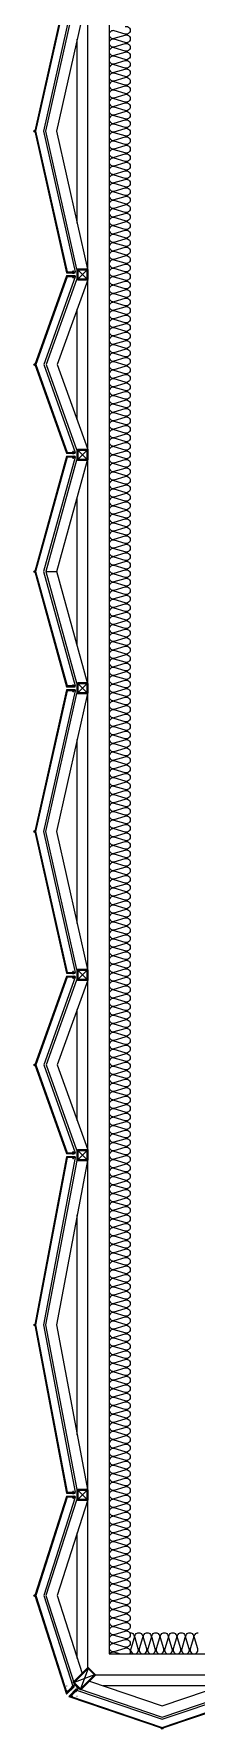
# Model space of a CAD drawing. Header units: millimetres. Extents: x -95754 to 177808, y 34455 to 149960.
# Drawn here: x 91700 to 92464, y 106751 to 114738 of the extents above; entities that cross this region are included whole.
import ezdxf

# ---------------------------------------------------------------- set-up
doc = ezdxf.new("R2010")
doc.units = ezdxf.units.MM
doc.header["$LTSCALE"] = 300
doc.linetypes.add('HID', pattern=[2.8, 1.8, -1])
for name, color, linetype in [('6FIN', 6, 'Continuous'), ('A-ELE', 7, 'Continuous'), ('A-하지철물', 55, 'Continuous'), ('alucobond', 4, 'Continuous'), ('ISL', 251, 'Continuous'), ('mold', 4, 'Continuous'), ('SHEET', 6, 'Continuous')]:
    doc.layers.add(name, color=color, linetype=linetype)
doc.layers.add('PIPE', color=3, linetype='Continuous', lineweight=5)

# ---------------------------------------------------------------- blocks, each defined once
blk = doc.blocks.new('EX-850-1')
at = {"layer": '6FIN', "elevation": 0}
for points in [[(3.2, 204.1), (46.8, 204.1, 0.414214), (50, 207.3), (50, 250.9, 0.414214), (46.8, 254.1), (3.2, 254.1, 0.414214), (0, 250.9), (0, 207.3, 0.414214)], [(896.8, 204.1), (853.2, 204.1, -0.414214), (850, 207.3), (850, 250.9, -0.414214), (853.2, 254.1), (896.8, 254.1, -0.414214), (900, 250.9), (900, 207.3, -0.414214)]]:
    blk.add_lwpolyline(points, format="xyb", close=True, dxfattribs=at)
at = {"layer": 'A-하지철물'}
for p, q in [((850, 254.1), (50, 254.1)), ((710.9, 204.1), (189.1, 204.1))]:
    blk.add_line(p, q, dxfattribs=at)
at = {"layer": 'A-하지철물', "elevation": 0}
for points in [[(49.9, 254.1), (450, 110.3), (850.1, 254.1)], [(50, 204.1), (50, 200.9), (450, 57.2), (850, 200.9), (850, 204.1)]]:
    blk.add_lwpolyline(points, dxfattribs=at)
at = {"layer": 'A-하지철물'}
blk.add_circle((450, 4.1), 4.07, dxfattribs=at)
at = {"layer": 'alucobond', "color": 251, "linetype": 'HID', "ltscale": 10}
for p, q in [((30.2, 185.1), (41.5, 185.1)), ((31.5, 182.4), (31.5, 187.8)), ((31.5, 186.6), (39.5, 186.6)), ((31.5, 183.6), (39.5, 183.6)), ((32, 189.3), (32.5, 189.3)), ((32, 180.9), (32.5, 180.9)), ((32.5, 180.9), (32.5, 189.3)), ((38, 182.7), (38, 187.4)), ((39.5, 182.7), (39.5, 187.4)), ((869.8, 185.1), (858.5, 185.1)), ((860.5, 182.7), (860.5, 187.4)), ((868.5, 186.6), (860.5, 186.6)), ((868.5, 183.6), (860.5, 183.6)), ((862, 182.7), (862, 187.4)), ((867.5, 180.9), (867.5, 189.3)), ((868, 189.3), (867.5, 189.3)), ((868, 180.9), (867.5, 180.9)), ((868.5, 182.4), (868.5, 187.8))]:
    blk.add_line(p, q, dxfattribs=at)
at = {"layer": 'alucobond'}
for p, q in [((32.5, 195.1), (36.5, 195.1)), ((867.5, 195.1), (863.5, 195.1))]:
    blk.add_line(p, q, dxfattribs=at)
at = {"layer": 'alucobond', "color": 251, "linetype": 'HID', "ltscale": 10}
for points in [[(32, 189.3), (31.5, 187.8)], [(32, 180.9), (31.5, 182.4)], [(868, 189.3), (868.5, 187.8)], [(868, 180.9), (868.5, 182.4)]]:
    blk.add_lwpolyline(points, dxfattribs=at)
at = {"layer": 'alucobond', "elevation": 0}
for points in [[(32.5, 195.1), (32.5, 154.1), (450, 4.1), (867.5, 154.1), (867.5, 195.1)], [(36.5, 195.1), (36.5, 156.9), (450, 8.3), (863.5, 156.9), (863.5, 195.1)]]:
    blk.add_lwpolyline(points, dxfattribs=at)
at = {"layer": 'alucobond', "color": 251, "linetype": 'HID', "ltscale": 10, "elevation": 0}
blk.add_lwpolyline([(36.5, 195.1), (450, 46.6), (863.5, 195.1)], dxfattribs=at)
at = {"layer": 'alucobond', "color": 251, "linetype": 'HID', "ltscale": 10}
for points in [[(39.5, 186.6, -0.666667), (39.5, 183.6, -1.5)], [(860.5, 186.6, 0.666667), (860.5, 183.6, 1.5)]]:
    blk.add_lwpolyline(points, format="xyb", dxfattribs=at)
for centre, start, end in [((38.7, 187.4), 0, 180), ((38.7, 182.7), 180, 0), ((861.3, 187.4), 0, 180), ((861.3, 182.7), 180, 0)]:
    blk.add_arc(centre, 0.75, start, end, dxfattribs=at)
at = {"layer": 'mold', "color": 4}
for points in [[(25, 204.1), (25, 202.6)], [(875, 204.1), (875, 202.6)]]:
    blk.add_lwpolyline(points, dxfattribs=at)
at = {"layer": 'SHEET', "color": 8}
for p, q in [((46.8, 250.9), (3.2, 207.3)), ((3.2, 250.9), (46.8, 207.3)), ((853.2, 250.9), (896.8, 207.3)), ((896.8, 250.9), (853.2, 207.3))]:
    blk.add_line(p, q, dxfattribs=at)
at = {"layer": 'SHEET', "color": 8, "elevation": 0}
for points in [[(3.2, 207.3), (46.8, 207.3), (46.8, 250.9), (3.2, 250.9)], [(896.8, 207.3), (853.2, 207.3), (853.2, 250.9), (896.8, 250.9)]]:
    blk.add_lwpolyline(points, close=True, dxfattribs=at)
blk = doc.blocks.new('EX-1350')
at = {"layer": '6FIN', "elevation": 0}
for points in [[(3.2, 204.1), (46.8, 204.1, 0.414214), (50, 207.3), (50, 250.9, 0.414214), (46.8, 254.1), (3.2, 254.1, 0.414214), (0, 250.9), (0, 207.3, 0.414214)], [(1396.8, 204.1), (1353.2, 204.1, -0.414214), (1350, 207.3), (1350, 250.9, -0.414214), (1353.2, 254.1), (1396.8, 254.1, -0.414214), (1400, 250.9), (1400, 207.3, -0.414214)]]:
    blk.add_lwpolyline(points, format="xyb", close=True, dxfattribs=at)
at = {"layer": 'A-하지철물'}
for p, q in [((1350, 254.1), (50, 254.1)), ((1133.9, 204.1), (266.1, 204.1))]:
    blk.add_line(p, q, dxfattribs=at)
at = {"layer": 'A-하지철물', "elevation": 0}
for points in [[(49.7, 252.7), (700, 106.6), (1350.3, 252.7)], [(50, 254.1), (50, 201.4), (700, 55.3), (1350, 201.4), (1350, 254.1)]]:
    blk.add_lwpolyline(points, dxfattribs=at)
at = {"layer": 'A-하지철물'}
blk.add_circle((700, 4.1), 4.07, dxfattribs=at)
at = {"layer": 'alucobond', "color": 251, "linetype": 'HID', "ltscale": 10}
for p, q in [((30.2, 185.1), (41.5, 185.1)), ((31.5, 182.4), (31.5, 187.8)), ((31.5, 186.6), (39.5, 186.6)), ((31.5, 183.6), (39.5, 183.6)), ((32, 189.3), (32.5, 189.3)), ((32, 180.9), (32.5, 180.9)), ((32.5, 180.9), (32.5, 189.3)), ((38, 182.7), (38, 187.4)), ((39.5, 182.7), (39.5, 187.4)), ((1369.8, 185.1), (1358.5, 185.1)), ((1360.5, 182.7), (1360.5, 187.4)), ((1368.5, 186.6), (1360.5, 186.6)), ((1368.5, 183.6), (1360.5, 183.6)), ((1362, 182.7), (1362, 187.4)), ((1367.5, 180.9), (1367.5, 189.3)), ((1368, 189.3), (1367.5, 189.3)), ((1368, 180.9), (1367.5, 180.9)), ((1368.5, 182.4), (1368.5, 187.8))]:
    blk.add_line(p, q, dxfattribs=at)
at = {"layer": 'alucobond'}
for p, q in [((32.5, 195.1), (36.5, 195.1)), ((1367.5, 195.1), (1363.5, 195.1))]:
    blk.add_line(p, q, dxfattribs=at)
at = {"layer": 'alucobond', "color": 251, "linetype": 'HID', "ltscale": 10, "elevation": 0}
for points in [[(32, 189.3), (31.5, 187.8)], [(32, 180.9), (31.5, 182.4)], [(36.5, 194.2), (700, 45.1), (1363.5, 194.2)], [(1368, 189.3), (1368.5, 187.8)], [(1368, 180.9), (1368.5, 182.4)]]:
    blk.add_lwpolyline(points, dxfattribs=at)
at = {"layer": 'alucobond', "elevation": 0}
for points in [[(32.5, 195.1), (32.5, 154.1), (700, 4.1), (1367.5, 154.1), (1367.5, 195.1)], [(36.5, 195.1), (36.5, 157.3), (700, 8.2), (1363.5, 157.3), (1363.5, 195.1)]]:
    blk.add_lwpolyline(points, dxfattribs=at)
at = {"layer": 'alucobond', "color": 251, "linetype": 'HID', "ltscale": 10, "elevation": 0}
for points in [[(39.5, 186.6, -0.666667), (39.5, 183.6, -1.5)], [(1360.5, 186.6, 0.666667), (1360.5, 183.6, 1.5)]]:
    blk.add_lwpolyline(points, format="xyb", dxfattribs=at)
at = {"layer": 'alucobond', "color": 251, "linetype": 'HID', "ltscale": 10}
for centre, start, end in [((38.7, 187.4), 0, 180), ((38.7, 182.7), 180, 0), ((1361.3, 187.4), 0, 180), ((1361.3, 182.7), 180, 0)]:
    blk.add_arc(centre, 0.75, start, end, dxfattribs=at)
at = {"layer": 'mold', "color": 4, "elevation": 0}
for points in [[(25, 204.1), (25, 202.6)], [(1375, 204.1), (1375, 202.6)]]:
    blk.add_lwpolyline(points, dxfattribs=at)
at = {"layer": 'SHEET', "color": 8}
for p, q in [((46.8, 250.9), (3.2, 207.3)), ((3.2, 250.9), (46.8, 207.3)), ((1353.2, 250.9), (1396.8, 207.3)), ((1396.8, 250.9), (1353.2, 207.3))]:
    blk.add_line(p, q, dxfattribs=at)
at = {"layer": 'SHEET', "color": 8, "elevation": 0}
for points in [[(3.2, 207.3), (46.8, 207.3), (46.8, 250.9), (3.2, 250.9)], [(1396.8, 207.3), (1353.2, 207.3), (1353.2, 250.9), (1396.8, 250.9)]]:
    blk.add_lwpolyline(points, close=True, dxfattribs=at)
blk = doc.blocks.new('EX-1100')
at = {"layer": '6FIN', "elevation": 0}
for points in [[(3.2, 204.1), (46.8, 204.1, 0.414214), (50, 207.3), (50, 250.9, 0.414214), (46.8, 254.1), (3.2, 254.1, 0.414214), (0, 250.9), (0, 207.3, 0.414214)], [(1146.8, 204.1), (1103.2, 204.1, -0.414214), (1100, 207.3), (1100, 250.9, -0.414214), (1103.2, 254.1), (1146.8, 254.1, -0.414214), (1150, 250.9), (1150, 207.3, -0.414214)]]:
    blk.add_lwpolyline(points, format="xyb", close=True, dxfattribs=at)
at = {"layer": 'A-하지철물'}
for p, q in [((1100, 254.1), (50, 254.1)), ((923.1, 204.1), (226.9, 204.1)), ((575, 55.9), (575, 107.8))]:
    blk.add_line(p, q, dxfattribs=at)
at = {"layer": 'A-하지철물', "elevation": 0}
blk.add_lwpolyline([(1100, 201.1), (1100, 253), (575, 107.8), (50, 253), (50, 201.1), (575, 55.9)], close=True, dxfattribs=at)
at = {"layer": 'A-하지철물'}
blk.add_circle((575, 4.1), 4.07, dxfattribs=at)
at = {"layer": 'alucobond', "color": 251, "linetype": 'HID', "ltscale": 10}
for p, q in [((30.2, 185.1), (41.5, 185.1)), ((31.5, 182.4), (31.5, 187.8)), ((31.5, 186.6), (39.5, 186.6)), ((31.5, 183.6), (39.5, 183.6)), ((32, 189.3), (32.5, 189.3)), ((32, 180.9), (32.5, 180.9)), ((32.5, 180.9), (32.5, 189.3)), ((38, 182.7), (38, 187.4)), ((39.5, 182.7), (39.5, 187.4)), ((1119.8, 185.1), (1108.5, 185.1)), ((1110.5, 182.7), (1110.5, 187.4)), ((1118.5, 186.6), (1110.5, 186.6)), ((1118.5, 183.6), (1110.5, 183.6)), ((1112, 182.7), (1112, 187.4)), ((1117.5, 180.9), (1117.5, 189.3)), ((1118, 189.3), (1117.5, 189.3)), ((1118, 180.9), (1117.5, 180.9)), ((1118.5, 182.4), (1118.5, 187.8))]:
    blk.add_line(p, q, dxfattribs=at)
at = {"layer": 'alucobond'}
for p, q in [((32.5, 195.1), (36.5, 195.1)), ((1117.5, 195.1), (1113.5, 195.1))]:
    blk.add_line(p, q, dxfattribs=at)
at = {"layer": 'alucobond', "color": 251, "linetype": 'HID', "ltscale": 10, "elevation": 0}
for points in [[(32, 189.3), (31.5, 187.8)], [(32, 180.9), (31.5, 182.4)], [(36.5, 194.5), (575, 45.6), (1113.5, 194.5)], [(1118, 189.3), (1118.5, 187.8)], [(1118, 180.9), (1118.5, 182.4)]]:
    blk.add_lwpolyline(points, dxfattribs=at)
at = {"layer": 'alucobond', "elevation": 0}
for points in [[(32.5, 195.1), (32.5, 154.1), (575, 4.1), (1117.5, 154.1), (1117.5, 195.1)], [(36.5, 195.1), (36.5, 157.1), (575, 8.2), (1113.5, 157.1), (1113.5, 195.1)], [(1113.5, 195.1), (1113.5, 157.2)]]:
    blk.add_lwpolyline(points, dxfattribs=at)
at = {"layer": 'alucobond', "color": 251, "linetype": 'HID', "ltscale": 10, "elevation": 0}
for points in [[(39.5, 186.6, -0.666667), (39.5, 183.6, -1.5)], [(1110.5, 186.6, 0.666667), (1110.5, 183.6, 1.5)]]:
    blk.add_lwpolyline(points, format="xyb", dxfattribs=at)
at = {"layer": 'alucobond', "color": 251, "linetype": 'HID', "ltscale": 10}
for centre, start, end in [((38.7, 187.4), 0, 180), ((38.7, 182.7), 180, 0), ((1111.3, 187.4), 0, 180), ((1111.3, 182.7), 180, 0)]:
    blk.add_arc(centre, 0.75, start, end, dxfattribs=at)
at = {"layer": 'mold', "color": 4, "elevation": 0}
for points in [[(25, 204.1), (25, 202.6)], [(1125, 204.1), (1125, 202.6)]]:
    blk.add_lwpolyline(points, dxfattribs=at)
at = {"layer": 'SHEET', "color": 8}
for p, q in [((46.8, 250.9), (3.2, 207.3)), ((3.2, 250.9), (46.8, 207.3)), ((1103.2, 250.9), (1146.8, 207.3)), ((1146.8, 250.9), (1103.2, 207.3))]:
    blk.add_line(p, q, dxfattribs=at)
at = {"layer": 'SHEET', "color": 8, "elevation": 0}
for points in [[(3.2, 207.3), (46.8, 207.3), (46.8, 250.9), (3.2, 250.9)], [(1146.8, 207.3), (1103.2, 207.3), (1103.2, 250.9), (1146.8, 250.9)]]:
    blk.add_lwpolyline(points, close=True, dxfattribs=at)
blk = doc.blocks.new('EX-1600')
at = {"layer": '6FIN', "elevation": 0}
for points in [[(3.2, 204.1), (46.8, 204.1, 0.414214), (50, 207.3), (50, 250.9, 0.414214), (46.8, 254.1), (3.2, 254.1, 0.414214), (0, 250.9), (0, 207.3, 0.414214)], [(1646.8, 204.1), (1603.2, 204.1, -0.414214), (1600, 207.3), (1600, 250.9, -0.414214), (1603.2, 254.1), (1646.8, 254.1, -0.414214), (1650, 250.9), (1650, 207.3, -0.414214)]]:
    blk.add_lwpolyline(points, format="xyb", close=True, dxfattribs=at)
at = {"layer": 'A-하지철물'}
for p, q in [((1600, 254.1), (50, 254.1)), ((1344, 204.1), (306, 204.1))]:
    blk.add_line(p, q, dxfattribs=at)
at = {"layer": 'A-하지철물', "elevation": 0}
for points in [[(41.9, 254.1), (825, 105.8), (1608.1, 254.1)], [(50, 204.1), (50, 201.6), (825, 55), (1600, 201.6), (1600, 204.1)]]:
    blk.add_lwpolyline(points, dxfattribs=at)
at = {"layer": 'A-하지철물'}
blk.add_circle((825, 4.1), 4.07, dxfattribs=at)
at = {"layer": 'alucobond', "color": 251, "linetype": 'HID', "ltscale": 10}
for p, q in [((30.2, 185.1), (41.5, 185.1)), ((31.5, 182.4), (31.5, 187.8)), ((31.5, 186.6), (39.5, 186.6)), ((31.5, 183.6), (39.5, 183.6)), ((32, 189.3), (32.5, 189.3)), ((32, 180.9), (32.5, 180.9)), ((32.5, 180.9), (32.5, 189.3)), ((38, 182.7), (38, 187.4)), ((39.5, 182.7), (39.5, 187.4)), ((1619.8, 185.1), (1608.5, 185.1)), ((1610.5, 182.7), (1610.5, 187.4)), ((1618.5, 186.6), (1610.5, 186.6)), ((1618.5, 183.6), (1610.5, 183.6)), ((1612, 182.7), (1612, 187.4)), ((1617.5, 180.9), (1617.5, 189.3)), ((1618, 189.3), (1617.5, 189.3)), ((1618, 180.9), (1617.5, 180.9)), ((1618.5, 182.4), (1618.5, 187.8))]:
    blk.add_line(p, q, dxfattribs=at)
at = {"layer": 'alucobond'}
for p, q in [((32.5, 195.1), (36.5, 195.1)), ((1617.5, 195.1), (1613.5, 195.1))]:
    blk.add_line(p, q, dxfattribs=at)
at = {"layer": 'alucobond', "color": 251, "linetype": 'HID', "ltscale": 10}
for points in [[(32, 189.3), (31.5, 187.8)], [(32, 180.9), (31.5, 182.4)]]:
    blk.add_lwpolyline(points, dxfattribs=at)
at = {"layer": 'alucobond', "elevation": 0}
for points in [[(32.5, 195.1), (32.5, 154.1), (825, 4.1), (1617.5, 154.1), (1617.5, 195.1)], [(36.5, 195.1), (36.5, 157.4), (825, 8.1), (1613.5, 157.4), (1613.5, 195.1)]]:
    blk.add_lwpolyline(points, dxfattribs=at)
at = {"layer": 'alucobond', "color": 251, "linetype": 'HID', "ltscale": 10, "elevation": 0}
for points in [[(36.5, 194), (825, 44.8), (1613.5, 194)], [(1618, 189.3), (1618.5, 187.8)], [(1618, 180.9), (1618.5, 182.4)]]:
    blk.add_lwpolyline(points, dxfattribs=at)
at = {"layer": 'alucobond', "color": 251, "linetype": 'HID', "ltscale": 10}
blk.add_lwpolyline([(39.5, 186.6, -0.666667), (39.5, 183.6, -1.5)], format="xyb", dxfattribs=at)
at = {"layer": 'alucobond', "color": 251, "linetype": 'HID', "ltscale": 10, "elevation": 0}
blk.add_lwpolyline([(1610.5, 186.6, 0.666667), (1610.5, 183.6, 1.5)], format="xyb", dxfattribs=at)
at = {"layer": 'alucobond', "color": 251, "linetype": 'HID', "ltscale": 10}
for centre, start, end in [((38.7, 187.4), 0, 180), ((38.7, 182.7), 180, 0), ((1611.3, 187.4), 0, 180), ((1611.3, 182.7), 180, 0)]:
    blk.add_arc(centre, 0.75, start, end, dxfattribs=at)
at = {"layer": 'mold', "color": 4}
blk.add_lwpolyline([(25, 204.1), (25, 202.6)], dxfattribs=at)
at = {"layer": 'mold', "color": 4, "elevation": 0}
blk.add_lwpolyline([(1625, 204.1), (1625, 202.6)], dxfattribs=at)
at = {"layer": 'SHEET', "color": 8}
for p, q in [((46.8, 250.9), (3.2, 207.3)), ((3.2, 250.9), (46.8, 207.3)), ((1603.2, 250.9), (1646.8, 207.3)), ((1646.8, 250.9), (1603.2, 207.3))]:
    blk.add_line(p, q, dxfattribs=at)
at = {"layer": 'SHEET', "color": 8, "elevation": 0}
for points in [[(3.2, 207.3), (46.8, 207.3), (46.8, 250.9), (3.2, 250.9)], [(1646.8, 207.3), (1603.2, 207.3), (1603.2, 250.9), (1646.8, 250.9)]]:
    blk.add_lwpolyline(points, close=True, dxfattribs=at)
blk = doc.blocks.new('A$C3e56fbfe')
at = {"layer": '6FIN', "elevation": 0}
for points in [[(204.1, 1125.9), (204.1, 1082.3, 0.414214), (207.3, 1079.1), (250.9, 1079.1, 0.414214), (254.1, 1082.3), (254.1, 1125.9, 0.414214), (250.9, 1129.1), (207.3, 1129.1, 0.414214)], [(186.8, 217.6), (217.6, 186.8, 0.414214), (222.2, 186.8), (288.4, 253, 0.414214), (288.4, 257.5), (257.5, 288.4, 0.414214), (253, 288.4), (186.8, 222.2, 0.414214)], [(1075.9, 204.1), (1032.3, 204.1, -0.414214), (1029.1, 207.3), (1029.1, 250.9, -0.414214), (1032.3, 254.1), (1075.9, 254.1, -0.414214), (1079.1, 250.9), (1079.1, 207.3, -0.414214)]]:
    blk.add_lwpolyline(points, format="xyb", close=True, dxfattribs=at)
at = {"layer": 'A-하지철물'}
for p, q in [((254.1, 289.1), (254.1, 1079.1)), ((204.1, 333.1), (204.1, 925.1)), ((1029.1, 254.1), (289.1, 254.1)), ((882.6, 204.1), (325.6, 204.1))]:
    blk.add_line(p, q, dxfattribs=at)
at = {"layer": 'A-하지철물', "elevation": 0}
for points in [[(204.1, 1079.1), (201, 1079.1), (56.6, 629.1), (191.2, 209.6)], [(254.1, 1080.9), (109.1, 629.1), (226.8, 262.2)], [(261.2, 225.9), (604.1, 109.7), (1022.3, 251.4)], [(209.1, 190.7), (604.1, 56.9), (1029.1, 200.9), (1029.1, 204.1)]]:
    blk.add_lwpolyline(points, dxfattribs=at)
at = {"layer": 'A-하지철물'}
for centre in [(4.1, 629.1), (604.1, 4.1)]:
    blk.add_circle(centre, 4.07, dxfattribs=at)
at = {"layer": 'alucobond', "color": 251, "linetype": 'HID', "ltscale": 10}
for p, q in [((180.9, 1097.1), (180.9, 1096.6)), ((180.9, 1096.6), (189.3, 1096.6)), ((182.4, 1097.6), (187.8, 1097.6)), ((182.7, 1091.1), (187.4, 1091.1)), ((182.7, 1089.6), (187.4, 1089.6)), ((183.6, 1097.6), (183.6, 1089.6)), ((185.1, 1098.9), (185.1, 1087.5)), ((186.6, 1097.6), (186.6, 1089.6)), ((189.3, 1097.1), (189.3, 1096.6)), ((176.9, 197.4), (180.2, 200.7)), ((185.1, 192.5), (177.1, 200.5)), ((183.1, 192.3), (177.5, 198)), ((177.9, 196.3), (181.3, 199.7)), ((185.3, 194.4), (179.6, 200.1)), ((180.5, 191.1), (186.5, 197.1)), ((180.9, 190.8), (180.5, 191.1)), ((182.3, 191.5), (186.1, 195.3)), ((186.8, 196.7), (186.5, 197.1)), ((190.8, 180.9), (191.1, 180.5)), ((191.1, 180.5), (197.1, 186.5)), ((191.5, 182.3), (195.3, 186.1)), ((192.3, 183.1), (198, 177.5)), ((192.5, 185.1), (200.5, 177.1)), ((194.4, 185.3), (200.1, 179.6)), ((196.3, 177.9), (199.7, 181.3)), ((196.7, 186.8), (197.1, 186.5)), ((197.4, 176.9), (200.7, 180.2)), ((1048.9, 185.1), (1037.5, 185.1)), ((1039.6, 182.7), (1039.6, 187.4)), ((1047.6, 186.6), (1039.6, 186.6)), ((1047.6, 183.6), (1039.6, 183.6)), ((1041.1, 182.7), (1041.1, 187.4)), ((1046.6, 180.9), (1046.6, 189.3)), ((1047.1, 189.3), (1046.6, 189.3)), ((1047.1, 180.9), (1046.6, 180.9)), ((1047.6, 182.4), (1047.6, 187.8))]:
    blk.add_line(p, q, dxfattribs=at)
at = {"layer": 'alucobond'}
for p, q in [((195.1, 1096.6), (195.1, 1092.6)), ((190.3, 201.6), (187.8, 204)), ((201.6, 190.3), (204, 187.8)), ((1046.6, 195.1), (1042.6, 195.1))]:
    blk.add_line(p, q, dxfattribs=at)
at = {"layer": 'alucobond', "elevation": 0}
for points in [[(195.1, 1096.6), (154.1, 1096.6), (4.1, 629.1), (153.3, 163.9), (190.6, 201.2)], [(195.1, 1092.6), (157, 1092.6), (8.3, 629.1), (155.1, 171.4), (187.8, 204)], [(201.2, 190.6), (163.9, 153.3), (604.1, 4.1), (1046.6, 154.1), (1046.6, 195.1)], [(204, 187.8), (171.3, 155), (604.1, 8.3), (1042.6, 156.9), (1042.6, 195.1)]]:
    blk.add_lwpolyline(points, dxfattribs=at)
at = {"layer": 'alucobond', "color": 251, "linetype": 'HID', "ltscale": 10, "elevation": 0}
for points in [[(194.8, 1092.6), (46.1, 629.1), (183.2, 201.6)], [(180.9, 1097.1), (182.4, 1097.6)], [(189.3, 1097.1), (187.8, 1097.6)], [(180.9, 190.8), (182.3, 191.5)], [(186.8, 196.7), (186.1, 195.3)], [(190.8, 180.9), (191.5, 182.3)], [(196.7, 186.8), (195.3, 186.1)], [(201.2, 182.9), (604.1, 46.3), (1042.6, 195)], [(1047.1, 189.3), (1047.6, 187.8)], [(1047.1, 180.9), (1047.6, 182.4)]]:
    blk.add_lwpolyline(points, dxfattribs=at)
for points in [[(186.6, 1089.6, -0.666667), (183.6, 1089.6, -1.5)], [(179.6, 200.1, 0.666667), (177.5, 198, 1.5)], [(200.1, 179.6, -0.666667), (198, 177.5, -1.5)], [(1039.6, 186.6, 0.666667), (1039.6, 183.6, 1.5)]]:
    blk.add_lwpolyline(points, format="xyb", dxfattribs=at)
at = {"layer": 'alucobond', "elevation": 0}
for points in [[(202.2, 202.2), (201.2, 201.2), (193, 209.3), (160.7, 177), (153.1, 180.6), (153.8, 181.9), (160.4, 178.8), (193, 211.4)], [(202.2, 202.2), (201.2, 201.2), (209.3, 193), (177, 160.7), (180.8, 152.7), (182.1, 153.4), (178.8, 160.4), (211.4, 193)]]:
    blk.add_lwpolyline(points, close=True, dxfattribs=at)
at = {"layer": 'alucobond', "color": 251, "linetype": 'HID', "ltscale": 10}
for centre, start, end in [((182.7, 1090.3), 90, 270), ((187.4, 1090.3), 270, 90), ((177.4, 196.8), 135, 315), ((180.7, 200.2), 315, 135), ((196.8, 177.4), 135, 315), ((200.2, 180.7), 315, 135), ((1040.3, 187.4), 0, 180), ((1040.3, 182.7), 180, 0)]:
    blk.add_arc(centre, 0.75, start, end, dxfattribs=at)
at = {"layer": 'mold', "color": 4, "elevation": 0}
for points in [[(204.1, 1104.1), (202.6, 1104.1)], [(154.1, 204.1), (154.1, 202.6)], [(1054.1, 204.1), (1054.1, 202.6)], [(204.1, 154.1), (202.6, 154.1)]]:
    blk.add_lwpolyline(points, dxfattribs=at)
at = {"layer": 'PIPE', "color": 1}
for p, q in [((286.1, 255.3), (189.1, 219.9)), ((286.1, 255.3), (189.1, 219.9)), ((255.3, 286.1), (219.9, 189.1)), ((255.3, 286.1), (219.9, 189.1)), ((217.6, 186.8), (219.9, 184.6)), ((222.2, 186.8), (219.9, 184.6))]:
    blk.add_line(p, q, dxfattribs=at)
at = {"layer": 'PIPE', "elevation": 0}
blk.add_lwpolyline([(217.6, 186.8), (186.8, 217.6, -0.414214), (186.8, 222.2), (253, 288.4, -0.414214), (257.5, 288.4), (288.4, 257.5, -0.414214), (288.4, 253), (222.2, 186.8, -0.414214)], format="xyb", close=True, dxfattribs=at)
blk.add_lwpolyline([(219.9, 189.1), (189.1, 219.9), (255.3, 286.1), (286.1, 255.3)], close=True, dxfattribs=at)
at = {"layer": 'SHEET', "color": 8}
for p, q in [((250.9, 1082.3), (207.3, 1125.9)), ((250.9, 1125.9), (207.3, 1082.3)), ((1032.3, 250.9), (1075.9, 207.3)), ((1075.9, 250.9), (1032.3, 207.3))]:
    blk.add_line(p, q, dxfattribs=at)
at = {"layer": 'SHEET', "color": 8, "elevation": 0}
for points in [[(207.3, 1125.9), (207.3, 1082.3), (250.9, 1082.3), (250.9, 1125.9)], [(189.1, 219.9), (219.9, 189.1), (286.1, 255.3), (255.3, 286.1)], [(1075.9, 207.3), (1032.3, 207.3), (1032.3, 250.9), (1075.9, 250.9)]]:
    blk.add_lwpolyline(points, close=True, dxfattribs=at)

msp = doc.modelspace()

# ---------------------------------------------------------------- linework, layer by layer
at = {"layer": 'ISL', "elevation": 0}
msp.add_lwpolyline([(92053.6, 121775), (92053.6, 107105), (98853.6, 107105), (98853.6, 107405)], dxfattribs=at)
for points in [[(92129.3, 114772.7, -1.372593), (92129.3, 114737.3), (92077.8, 114752.7, 0.509267), (92053.6, 114735, 0.509267), (92077.8, 114717.3), (92129.3, 114732.7, -1.372593), (92129.3, 114697.3), (92077.8, 114712.7, 0.509267), (92053.6, 114695, 0.509267), (92077.8, 114677.3), (92129.3, 114692.7, -1.372593), (92129.3, 114657.3), (92077.8, 114672.7, 0.509267), (92053.6, 114655, 0.509267), (92077.8, 114637.3), (92129.3, 114652.7, -1.372593), (92129.3, 114617.3), (92077.8, 114632.7, 0.509267), (92053.6, 114615, 0.509267), (92077.8, 114597.3), (92129.3, 114612.7, -1.372593), (92129.3, 114577.3), (92077.8, 114592.7, 0.509267), (92053.6, 114575, 0.509267), (92077.8, 114557.3), (92129.3, 114572.7, -1.372593), (92129.3, 114537.3), (92077.8, 114552.7, 0.509267), (92053.6, 114535, 0.509267), (92077.8, 114517.3), (92129.3, 114532.7, -1.372593), (92129.3, 114497.3), (92077.8, 114512.7, 0.509267), (92053.6, 114495, 0.509267), (92077.8, 114477.3), (92129.3, 114492.7, -1.372593), (92129.3, 114457.3), (92077.8, 114472.7, 0.509267), (92053.6, 114455, 0.509267), (92077.8, 114437.3), (92129.3, 114452.7, -1.372593), (92129.3, 114417.3), (92077.8, 114432.7, 0.509267), (92053.6, 114415, 0.509267), (92077.8, 114397.3), (92129.3, 114412.7, -1.372593), (92129.3, 114377.3), (92077.8, 114392.7, 0.509267), (92053.6, 114375, 0.509267), (92077.8, 114357.3), (92129.3, 114372.7, -1.372593), (92129.3, 114337.3), (92077.8, 114352.7, 0.509267), (92053.6, 114335, 0.509267), (92077.8, 114317.3), (92129.3, 114332.7, -1.372593), (92129.3, 114297.3), (92077.8, 114312.7, 0.509267), (92053.6, 114295, 0.509267), (92077.8, 114277.3), (92129.3, 114292.7, -1.372593), (92129.3, 114257.3), (92077.8, 114272.7, 0.509267), (92053.6, 114255, 0.509267), (92077.8, 114237.3), (92129.3, 114252.7, -1.372593), (92129.3, 114217.3), (92077.8, 114232.7, 0.509267), (92053.6, 114215, 0.509267), (92077.8, 114197.3), (92129.3, 114212.7, -1.372593), (92129.3, 114177.3), (92077.8, 114192.7, 0.509267), (92053.6, 114175, 0.509267), (92077.8, 114157.3), (92129.3, 114172.7, -1.372593), (92129.3, 114137.3), (92077.8, 114152.7, 0.509267), (92053.6, 114135, 0.509267), (92077.8, 114117.3), (92129.3, 114132.7, -1.372593), (92129.3, 114097.3), (92077.8, 114112.7, 0.509267), (92053.6, 114095, 0.509267), (92077.8, 114077.3), (92129.3, 114092.7, -1.372593), (92129.3, 114057.3), (92077.8, 114072.7, 0.509267), (92053.6, 114055, 0.509267), (92077.8, 114037.3), (92129.3, 114052.7, -1.372593), (92129.3, 114017.3), (92077.8, 114032.7, 0.509267), (92053.6, 114015, 0.509267), (92077.8, 113997.3), (92129.3, 114012.7, -1.372593), (92129.3, 113977.3), (92077.8, 113992.7, 0.509267), (92053.6, 113975, 0.509267), (92077.8, 113957.3), (92129.3, 113972.7, -1.372593), (92129.3, 113937.3), (92077.8, 113952.7, 0.509267), (92053.6, 113935, 0.509267), (92077.8, 113917.3), (92129.3, 113932.7, -1.372593), (92129.3, 113897.3), (92077.8, 113912.7, 0.509267), (92053.6, 113895, 0.509267), (92077.8, 113877.3), (92129.3, 113892.7, -1.372593), (92129.3, 113857.3), (92077.8, 113872.7, 0.509267), (92053.6, 113855, 0.509267), (92077.8, 113837.3), (92129.3, 113852.7, -1.372593), (92129.3, 113817.3), (92077.8, 113832.7, 0.509267), (92053.6, 113815, 0.509267), (92077.8, 113797.3), (92129.3, 113812.7, -1.372593), (92129.3, 113777.3), (92077.8, 113792.7, 0.509267), (92053.6, 113775, 0.509267), (92077.8, 113757.3), (92129.3, 113772.7, -1.372593), (92129.3, 113737.3), (92077.8, 113752.7, 0.509267), (92053.6, 113735, 0.509267), (92077.8, 113717.3), (92129.3, 113732.7, -1.372593), (92129.3, 113697.3), (92077.8, 113712.7, 0.509267), (92053.6, 113695, 0.509267), (92077.8, 113677.3), (92129.3, 113692.7, -1.372593), (92129.3, 113657.3), (92077.8, 113672.7, 0.509267), (92053.6, 113655, 0.509267), (92077.8, 113637.3), (92129.3, 113652.7, -1.372593), (92129.3, 113617.3), (92077.8, 113632.7, 0.509267), (92053.6, 113615, 0.509267), (92077.8, 113597.3), (92129.3, 113612.7, -1.372593), (92129.3, 113577.3), (92077.8, 113592.7, 0.509267), (92053.6, 113575, 0.509267), (92077.8, 113557.3), (92129.3, 113572.7, -1.372593), (92129.3, 113537.3), (92077.8, 113552.7, 0.509267), (92053.6, 113535, 0.509267), (92077.8, 113517.3), (92129.3, 113532.7, -1.372593), (92129.3, 113497.3), (92077.8, 113512.7, 0.509267), (92053.6, 113495, 0.509267), (92077.8, 113477.3), (92129.3, 113492.7, -1.372593), (92129.3, 113457.3), (92077.8, 113472.7, 0.509267), (92053.6, 113455, 0.509267), (92077.8, 113437.3), (92129.3, 113452.7, -1.372593), (92129.3, 113417.3), (92077.8, 113432.7, 0.509267), (92053.6, 113415, 0.509267), (92077.8, 113397.3), (92129.3, 113412.7, -1.372593), (92129.3, 113377.3), (92077.8, 113392.7, 0.509267), (92053.6, 113375, 0.509267), (92077.8, 113357.3), (92129.3, 113372.7, -1.372593), (92129.3, 113337.3), (92077.8, 113352.7, 0.509267), (92053.6, 113335, 0.509267), (92077.8, 113317.3), (92129.3, 113332.7, -1.372593), (92129.3, 113297.3), (92077.8, 113312.7, 0.509267), (92053.6, 113295, 0.509267), (92077.8, 113277.3), (92129.3, 113292.7, -1.372593), (92129.3, 113257.3), (92077.8, 113272.7, 0.509267), (92053.6, 113255, 0.509267), (92077.8, 113237.3), (92129.3, 113252.7, -1.372593), (92129.3, 113217.3), (92077.8, 113232.7, 0.509267), (92053.6, 113215, 0.509267), (92077.8, 113197.3), (92129.3, 113212.7, -1.372593), (92129.3, 113177.3), (92077.8, 113192.7, 0.509267), (92053.6, 113175, 0.509267), (92077.8, 113157.3), (92129.3, 113172.7, -1.372593), (92129.3, 113137.3), (92077.8, 113152.7, 0.509267), (92053.6, 113135, 0.509267), (92077.8, 113117.3), (92129.3, 113132.7, -1.372593), (92129.3, 113097.3), (92077.8, 113112.7, 0.509267), (92053.6, 113095, 0.509267), (92077.8, 113077.3), (92129.3, 113092.7, -1.372593), (92129.3, 113057.3), (92077.8, 113072.7, 0.509267), (92053.6, 113055, 0.509267), (92077.8, 113037.3), (92129.3, 113052.7, -1.372593), (92129.3, 113017.3), (92077.8, 113032.7, 0.509267), (92053.6, 113015, 0.509267), (92077.8, 112997.3), (92129.3, 113012.7, -1.372593), (92129.3, 112977.3), (92077.8, 112992.7, 0.509267), (92053.6, 112975, 0.509267), (92077.8, 112957.3), (92129.3, 112972.7, -1.372593), (92129.3, 112937.3), (92077.8, 112952.7, 0.509267), (92053.6, 112935, 0.509267), (92077.8, 112917.3), (92129.3, 112932.7, -1.372593), (92129.3, 112897.3), (92077.8, 112912.7, 0.509267), (92053.6, 112895, 0.509267), (92077.8, 112877.3), (92129.3, 112892.7, -1.372593), (92129.3, 112857.3), (92077.8, 112872.7, 0.509267), (92053.6, 112855, 0.509267), (92077.8, 112837.3), (92129.3, 112852.7, -1.372593), (92129.3, 112817.3), (92077.8, 112832.7, 0.509267), (92053.6, 112815, 0.509267), (92077.8, 112797.3), (92129.3, 112812.7, -1.372593), (92129.3, 112777.3), (92077.8, 112792.7, 0.509267), (92053.6, 112775, 0.509267), (92077.8, 112757.3), (92129.3, 112772.7, -1.372593), (92129.3, 112737.3), (92077.8, 112752.7, 0.509267), (92053.6, 112735, 0.509267), (92077.8, 112717.3), (92129.3, 112732.7, -1.372593), (92129.3, 112697.3), (92077.8, 112712.7, 0.509267), (92053.6, 112695, 0.509267), (92077.8, 112677.3), (92129.3, 112692.7, -1.372593), (92129.3, 112657.3), (92077.8, 112672.7, 0.509267), (92053.6, 112655, 0.509267), (92077.8, 112637.3), (92129.3, 112652.7, -1.372593), (92129.3, 112617.3), (92077.8, 112632.7, 0.509267), (92053.6, 112615, 0.509267), (92077.8, 112597.3), (92129.3, 112612.7, -1.372593), (92129.3, 112577.3), (92077.8, 112592.7, 0.509267), (92053.6, 112575, 0.509267), (92077.8, 112557.3), (92129.3, 112572.7, -1.372593), (92129.3, 112537.3), (92077.8, 112552.7, 0.509267), (92053.6, 112535, 0.509267), (92077.8, 112517.3), (92129.3, 112532.7, -1.372593), (92129.3, 112497.3), (92077.8, 112512.7, 0.509267), (92053.6, 112495, 0.509267), (92077.8, 112477.3), (92129.3, 112492.7, -1.372593), (92129.3, 112457.3), (92077.8, 112472.7, 0.509267), (92053.6, 112455, 0.509267), (92077.8, 112437.3), (92129.3, 112452.7, -1.372593), (92129.3, 112417.3), (92077.8, 112432.7, 0.509267), (92053.6, 112415, 0.509267), (92077.8, 112397.3), (92129.3, 112412.7, -1.372593), (92129.3, 112377.3), (92077.8, 112392.7, 0.509267), (92053.6, 112375, 0.509267), (92077.8, 112357.3), (92129.3, 112372.7, -1.372593), (92129.3, 112337.3), (92077.8, 112352.7, 0.509267), (92053.6, 112335, 0.509267), (92077.8, 112317.3), (92129.3, 112332.7, -1.372593), (92129.3, 112297.3), (92077.8, 112312.7, 0.509267), (92053.6, 112295, 0.509267), (92077.8, 112277.3), (92129.3, 112292.7, -1.372593), (92129.3, 112257.3), (92077.8, 112272.7, 0.509267), (92053.6, 112255, 0.509267), (92077.8, 112237.3), (92129.3, 112252.7, -1.372593), (92129.3, 112217.3), (92077.8, 112232.7, 0.509267), (92053.6, 112215, 0.509267), (92077.8, 112197.3), (92129.3, 112212.7, -1.372593), (92129.3, 112177.3), (92077.8, 112192.7, 0.509267), (92053.6, 112175, 0.509267), (92077.8, 112157.3), (92129.3, 112172.7, -1.372593), (92129.3, 112137.3), (92077.8, 112152.7, 0.509267), (92053.6, 112135, 0.509267), (92077.8, 112117.3), (92129.3, 112132.7, -1.372593), (92129.3, 112097.3), (92077.8, 112112.7, 0.509267), (92053.6, 112095, 0.509267), (92077.8, 112077.3), (92129.3, 112092.7, -1.372593), (92129.3, 112057.3), (92077.8, 112072.7, 0.509267), (92053.6, 112055, 0.509267), (92077.8, 112037.3), (92129.3, 112052.7, -1.372593), (92129.3, 112017.3), (92077.8, 112032.7, 0.509267), (92053.6, 112015, 0.509267), (92077.8, 111997.3), (92129.3, 112012.7, -1.372593), (92129.3, 111977.3), (92077.8, 111992.7, 0.509267), (92053.6, 111975, 0.509267), (92077.8, 111957.3), (92129.3, 111972.7, -1.372593), (92129.3, 111937.3), (92077.8, 111952.7, 0.509267), (92053.6, 111935, 0.509267), (92077.8, 111917.3), (92129.3, 111932.7, -1.372593), (92129.3, 111897.3), (92077.8, 111912.7, 0.509267), (92053.6, 111895, 0.509267), (92077.8, 111877.3), (92129.3, 111892.7, -1.372593), (92129.3, 111857.3), (92077.8, 111872.7, 0.509267), (92053.6, 111855, 0.509267), (92077.8, 111837.3), (92129.3, 111852.7, -1.372593), (92129.3, 111817.3), (92077.8, 111832.7, 0.509267), (92053.6, 111815, 0.509267), (92077.8, 111797.3), (92129.3, 111812.7, -1.372593), (92129.3, 111777.3), (92077.8, 111792.7, 0.509267), (92053.6, 111775, 0.509267), (92077.8, 111757.3), (92129.3, 111772.7, -1.372593), (92129.3, 111737.3), (92077.8, 111752.7, 0.509267), (92053.6, 111735, 0.509267), (92077.8, 111717.3), (92129.3, 111732.7, -1.372593), (92129.3, 111697.3), (92077.8, 111712.7, 0.509267), (92053.6, 111695, 0.509267), (92077.8, 111677.3), (92129.3, 111692.7, -1.372593), (92129.3, 111657.3), (92077.8, 111672.7, 0.509267), (92053.6, 111655, 0.509267), (92077.8, 111637.3), (92129.3, 111652.7, -1.372593), (92129.3, 111617.3), (92077.8, 111632.7, 0.509267), (92053.6, 111615, 0.509267), (92077.8, 111597.3), (92129.3, 111612.7, -1.372593), (92129.3, 111577.3), (92077.8, 111592.7, 0.509267), (92053.6, 111575, 0.509267), (92077.8, 111557.3), (92129.3, 111572.7, -1.372593), (92129.3, 111537.3), (92077.8, 111552.7, 0.509267), (92053.6, 111535, 0.509267), (92077.8, 111517.3), (92129.3, 111532.7, -1.372593), (92129.3, 111497.3), (92077.8, 111512.7, 0.509267), (92053.6, 111495, 0.509267), (92077.8, 111477.3), (92129.3, 111492.7, -1.372593), (92129.3, 111457.3), (92077.8, 111472.7, 0.509267), (92053.6, 111455, 0.509267), (92077.8, 111437.3), (92129.3, 111452.7, -1.372593), (92129.3, 111417.3), (92077.8, 111432.7, 0.509267), (92053.6, 111415, 0.509267), (92077.8, 111397.3), (92129.3, 111412.7, -1.372593), (92129.3, 111377.3), (92077.8, 111392.7, 0.509267), (92053.6, 111375, 0.509267), (92077.8, 111357.3), (92129.3, 111372.7, -1.372593), (92129.3, 111337.3), (92077.8, 111352.7, 0.509267), (92053.6, 111335, 0.509267), (92077.8, 111317.3), (92129.3, 111332.7, -1.372593), (92129.3, 111297.3), (92077.8, 111312.7, 0.509267), (92053.6, 111295, 0.509267), (92077.8, 111277.3), (92129.3, 111292.7, -1.372593), (92129.3, 111257.3), (92077.8, 111272.7, 0.509267), (92053.6, 111255, 0.509267), (92077.8, 111237.3), (92129.3, 111252.7, -1.372593), (92129.3, 111217.3), (92077.8, 111232.7, 0.509267), (92053.6, 111215, 0.509267), (92077.8, 111197.3), (92129.3, 111212.7, -1.372593), (92129.3, 111177.3), (92077.8, 111192.7, 0.509267), (92053.6, 111175, 0.509267), (92077.8, 111157.3), (92129.3, 111172.7, -1.372593), (92129.3, 111137.3), (92077.8, 111152.7, 0.509267), (92053.6, 111135, 0.509267), (92077.8, 111117.3), (92129.3, 111132.7, -1.372593), (92129.3, 111097.3), (92077.8, 111112.7, 0.509267), (92053.6, 111095, 0.509267), (92077.8, 111077.3), (92129.3, 111092.7, -1.372593), (92129.3, 111057.3), (92077.8, 111072.7, 0.509267), (92053.6, 111055, 0.509267), (92077.8, 111037.3), (92129.3, 111052.7, -1.372593), (92129.3, 111017.3), (92077.8, 111032.7, 0.509267), (92053.6, 111015, 0.509267), (92077.8, 110997.3), (92129.3, 111012.7, -1.372593), (92129.3, 110977.3), (92077.8, 110992.7, 0.509267), (92053.6, 110975, 0.509267), (92077.8, 110957.3), (92129.3, 110972.7, -1.372593), (92129.3, 110937.3), (92077.8, 110952.7, 0.509267), (92053.6, 110935, 0.509267), (92077.8, 110917.3), (92129.3, 110932.7, -1.372593), (92129.3, 110897.3), (92077.8, 110912.7, 0.509267), (92053.6, 110895, 0.509267), (92077.8, 110877.3), (92129.3, 110892.7, -1.372593), (92129.3, 110857.3), (92077.8, 110872.7, 0.509267), (92053.6, 110855, 0.509267), (92077.8, 110837.3), (92129.3, 110852.7, -1.372593), (92129.3, 110817.3), (92077.8, 110832.7, 0.509267), (92053.6, 110815, 0.509267), (92077.8, 110797.3), (92129.3, 110812.7, -1.372593), (92129.3, 110777.3), (92077.8, 110792.7, 0.509267), (92053.6, 110775, 0.509267), (92077.8, 110757.3), (92129.3, 110772.7, -1.372593), (92129.3, 110737.3), (92077.8, 110752.7, 0.509267), (92053.6, 110735, 0.509267), (92077.8, 110717.3), (92129.3, 110732.7, -1.372593), (92129.3, 110697.3), (92077.8, 110712.7, 0.509267), (92053.6, 110695, 0.509267), (92077.8, 110677.3), (92129.3, 110692.7, -1.372593), (92129.3, 110657.3), (92077.8, 110672.7, 0.509267), (92053.6, 110655, 0.509267), (92077.8, 110637.3), (92129.3, 110652.7, -1.372593), (92129.3, 110617.3), (92077.8, 110632.7, 0.509267), (92053.6, 110615, 0.509267), (92077.8, 110597.3), (92129.3, 110612.7, -1.372593), (92129.3, 110577.3), (92077.8, 110592.7, 0.509267), (92053.6, 110575, 0.509267), (92077.8, 110557.3), (92129.3, 110572.7, -1.372593), (92129.3, 110537.3), (92077.8, 110552.7, 0.509267), (92053.6, 110535, 0.509267), (92077.8, 110517.3), (92129.3, 110532.7, -1.372593), (92129.3, 110497.3), (92077.8, 110512.7, 0.509267), (92053.6, 110495, 0.509267), (92077.8, 110477.3), (92129.3, 110492.7, -1.372593), (92129.3, 110457.3), (92077.8, 110472.7, 0.509267), (92053.6, 110455, 0.509267), (92077.8, 110437.3), (92129.3, 110452.7, -1.372593), (92129.3, 110417.3), (92077.8, 110432.7, 0.509267), (92053.6, 110415, 0.509267), (92077.8, 110397.3), (92129.3, 110412.7, -1.372593), (92129.3, 110377.3), (92077.8, 110392.7, 0.509267), (92053.6, 110375, 0.509267), (92077.8, 110357.3), (92129.3, 110372.7, -1.372593), (92129.3, 110337.3), (92077.8, 110352.7, 0.509267), (92053.6, 110335, 0.509267), (92077.8, 110317.3), (92129.3, 110332.7, -1.372593), (92129.3, 110297.3), (92077.8, 110312.7, 0.509267), (92053.6, 110295, 0.509267), (92077.8, 110277.3), (92129.3, 110292.7, -1.372593), (92129.3, 110257.3), (92077.8, 110272.7, 0.509267), (92053.6, 110255, 0.509267), (92077.8, 110237.3), (92129.3, 110252.7, -1.372593), (92129.3, 110217.3), (92077.8, 110232.7, 0.509267), (92053.6, 110215, 0.509267), (92077.8, 110197.3), (92129.3, 110212.7, -1.372593), (92129.3, 110177.3), (92077.8, 110192.7, 0.509267), (92053.6, 110175, 0.509267), (92077.8, 110157.3), (92129.3, 110172.7, -1.372593), (92129.3, 110137.3), (92077.8, 110152.7, 0.509267), (92053.6, 110135, 0.509267), (92077.8, 110117.3), (92129.3, 110132.7, -1.372593), (92129.3, 110097.3), (92077.8, 110112.7, 0.509267), (92053.6, 110095, 0.509267), (92077.8, 110077.3), (92129.3, 110092.7, -1.372593), (92129.3, 110057.3), (92077.8, 110072.7, 0.509267), (92053.6, 110055, 0.509267), (92077.8, 110037.3), (92129.3, 110052.7, -1.372593), (92129.3, 110017.3), (92077.8, 110032.7, 0.509267), (92053.6, 110015, 0.509267), (92077.8, 109997.3), (92129.3, 110012.7, -1.372593), (92129.3, 109977.3), (92077.8, 109992.7, 0.509267), (92053.6, 109975, 0.509267), (92077.8, 109957.3), (92129.3, 109972.7, -1.372593), (92129.3, 109937.3), (92077.8, 109952.7, 0.509267), (92053.6, 109935, 0.509267), (92077.8, 109917.3), (92129.3, 109932.7, -1.372593), (92129.3, 109897.3), (92077.8, 109912.7, 0.509267), (92053.6, 109895, 0.509267), (92077.8, 109877.3), (92129.3, 109892.7, -1.372593), (92129.3, 109857.3), (92077.8, 109872.7, 0.509267), (92053.6, 109855, 0.509267), (92077.8, 109837.3), (92129.3, 109852.7, -1.372593), (92129.3, 109817.3), (92077.8, 109832.7, 0.509267), (92053.6, 109815, 0.509267), (92077.8, 109797.3), (92129.3, 109812.7, -1.372593), (92129.3, 109777.3), (92077.8, 109792.7, 0.509267), (92053.6, 109775, 0.509267), (92077.8, 109757.3), (92129.3, 109772.7, -1.372593), (92129.3, 109737.3), (92077.8, 109752.7, 0.509267), (92053.6, 109735, 0.509267), (92077.8, 109717.3), (92129.3, 109732.7, -1.372593), (92129.3, 109697.3), (92077.8, 109712.7, 0.509267), (92053.6, 109695, 0.509267), (92077.8, 109677.3), (92129.3, 109692.7, -1.372593), (92129.3, 109657.3), (92077.8, 109672.7, 0.509267), (92053.6, 109655, 0.509267), (92077.8, 109637.3), (92129.3, 109652.7, -1.372593), (92129.3, 109617.3), (92077.8, 109632.7, 0.509267), (92053.6, 109615, 0.509267), (92077.8, 109597.3), (92129.3, 109612.7, -1.372593), (92129.3, 109577.3), (92077.8, 109592.7, 0.509267), (92053.6, 109575, 0.509267), (92077.8, 109557.3), (92129.3, 109572.7, -1.372593), (92129.3, 109537.3), (92077.8, 109552.7, 0.509267), (92053.6, 109535, 0.509267), (92077.8, 109517.3), (92129.3, 109532.7, -1.372593), (92129.3, 109497.3), (92077.8, 109512.7, 0.509267), (92053.6, 109495, 0.509267), (92077.8, 109477.3), (92129.3, 109492.7, -1.372593), (92129.3, 109457.3), (92077.8, 109472.7, 0.509267), (92053.6, 109455, 0.509267), (92077.8, 109437.3), (92129.3, 109452.7, -1.372593), (92129.3, 109417.3), (92077.8, 109432.7, 0.509267), (92053.6, 109415, 0.509267), (92077.8, 109397.3), (92129.3, 109412.7, -1.372593), (92129.3, 109377.3), (92077.8, 109392.7, 0.509267), (92053.6, 109375, 0.509267), (92077.8, 109357.3), (92129.3, 109372.7, -1.372593), (92129.3, 109337.3), (92077.8, 109352.7, 0.509267), (92053.6, 109335, 0.509267), (92077.8, 109317.3), (92129.3, 109332.7, -1.372593), (92129.3, 109297.3), (92077.8, 109312.7, 0.509267), (92053.6, 109295, 0.509267), (92077.8, 109277.3), (92129.3, 109292.7, -1.372593), (92129.3, 109257.3), (92077.8, 109272.7, 0.509267), (92053.6, 109255, 0.509267), (92077.8, 109237.3), (92129.3, 109252.7, -1.372593), (92129.3, 109217.3), (92077.8, 109232.7, 0.509267), (92053.6, 109215, 0.509267), (92077.8, 109197.3), (92129.3, 109212.7, -1.372593), (92129.3, 109177.3), (92077.8, 109192.7, 0.509267), (92053.6, 109175, 0.509267), (92077.8, 109157.3), (92129.3, 109172.7, -1.372593), (92129.3, 109137.3), (92077.8, 109152.7, 0.509267), (92053.6, 109135, 0.509267), (92077.8, 109117.3), (92129.3, 109132.7, -1.372593), (92129.3, 109097.3), (92077.8, 109112.7, 0.509267), (92053.6, 109095, 0.509267), (92077.8, 109077.3), (92129.3, 109092.7, -1.372593), (92129.3, 109057.3), (92077.8, 109072.7, 0.509267), (92053.6, 109055, 0.509267), (92077.8, 109037.3), (92129.3, 109052.7, -1.372593), (92129.3, 109017.3), (92077.8, 109032.7, 0.509267), (92053.6, 109015, 0.509267), (92077.8, 108997.3), (92129.3, 109012.7, -1.372593), (92129.3, 108977.3), (92077.8, 108992.7, 0.509267), (92053.6, 108975, 0.509267), (92077.8, 108957.3), (92129.3, 108972.7, -1.372593), (92129.3, 108937.3), (92077.8, 108952.7, 0.509267), (92053.6, 108935, 0.509267), (92077.8, 108917.3), (92129.3, 108932.7, -1.372593), (92129.3, 108897.3), (92077.8, 108912.7, 0.509267), (92053.6, 108895, 0.509267), (92077.8, 108877.3), (92129.3, 108892.7, -1.372593), (92129.3, 108857.3), (92077.8, 108872.7, 0.509267), (92053.6, 108855, 0.509267), (92077.8, 108837.3), (92129.3, 108852.7, -1.372593), (92129.3, 108817.3), (92077.8, 108832.7, 0.509267), (92053.6, 108815, 0.509267), (92077.8, 108797.3), (92129.3, 108812.7, -1.372593), (92129.3, 108777.3), (92077.8, 108792.7, 0.509267), (92053.6, 108775, 0.509267), (92077.8, 108757.3), (92129.3, 108772.7, -1.372593), (92129.3, 108737.3), (92077.8, 108752.7, 0.509267), (92053.6, 108735, 0.509267), (92077.8, 108717.3), (92129.3, 108732.7, -1.372593), (92129.3, 108697.3), (92077.8, 108712.7, 0.509267), (92053.6, 108695, 0.509267), (92077.8, 108677.3), (92129.3, 108692.7, -1.372593), (92129.3, 108657.3), (92077.8, 108672.7, 0.509267), (92053.6, 108655, 0.509267), (92077.8, 108637.3), (92129.3, 108652.7, -1.372593), (92129.3, 108617.3), (92077.8, 108632.7, 0.509267), (92053.6, 108615, 0.509267), (92077.8, 108597.3), (92129.3, 108612.7, -1.372593), (92129.3, 108577.3), (92077.8, 108592.7, 0.509267), (92053.6, 108575, 0.509267), (92077.8, 108557.3), (92129.3, 108572.7, -1.372593), (92129.3, 108537.3), (92077.8, 108552.7, 0.509267), (92053.6, 108535, 0.509267), (92077.8, 108517.3), (92129.3, 108532.7, -1.372593), (92129.3, 108497.3), (92077.8, 108512.7, 0.509267), (92053.6, 108495, 0.509267), (92077.8, 108477.3), (92129.3, 108492.7, -1.372593), (92129.3, 108457.3), (92077.8, 108472.7, 0.509267), (92053.6, 108455, 0.509267), (92077.8, 108437.3), (92129.3, 108452.7, -1.372593), (92129.3, 108417.3), (92077.8, 108432.7, 0.509267), (92053.6, 108415, 0.509267), (92077.8, 108397.3), (92129.3, 108412.7, -1.372593), (92129.3, 108377.3), (92077.8, 108392.7, 0.509267), (92053.6, 108375, 0.509267), (92077.8, 108357.3), (92129.3, 108372.7, -1.372593), (92129.3, 108337.3), (92077.8, 108352.7, 0.509267), (92053.6, 108335, 0.509267), (92077.8, 108317.3), (92129.3, 108332.7, -1.372593), (92129.3, 108297.3), (92077.8, 108312.7, 0.509267), (92053.6, 108295, 0.509267), (92077.8, 108277.3), (92129.3, 108292.7, -1.372593), (92129.3, 108257.3), (92077.8, 108272.7, 0.509267), (92053.6, 108255, 0.509267), (92077.8, 108237.3), (92129.3, 108252.7, -1.372593), (92129.3, 108217.3), (92077.8, 108232.7, 0.509267), (92053.6, 108215, 0.509267), (92077.8, 108197.3), (92129.3, 108212.7, -1.372593), (92129.3, 108177.3), (92077.8, 108192.7, 0.509267), (92053.6, 108175, 0.509267), (92077.8, 108157.3), (92129.3, 108172.7, -1.372593), (92129.3, 108137.3), (92077.8, 108152.7, 0.509267), (92053.6, 108135, 0.509267), (92077.8, 108117.3), (92129.3, 108132.7, -1.372593), (92129.3, 108097.3), (92077.8, 108112.7, 0.509267), (92053.6, 108095, 0.509267), (92077.8, 108077.3), (92129.3, 108092.7, -1.372593), (92129.3, 108057.3), (92077.8, 108072.7, 0.509267), (92053.6, 108055, 0.509267), (92077.8, 108037.3), (92129.3, 108052.7, -1.372593), (92129.3, 108017.3), (92077.8, 108032.7, 0.509267), (92053.6, 108015, 0.509267), (92077.8, 107997.3), (92129.3, 108012.7, -1.372593), (92129.3, 107977.3), (92077.8, 107992.7, 0.509267), (92053.6, 107975, 0.509267), (92077.8, 107957.3), (92129.3, 107972.7, -1.372593), (92129.3, 107937.3), (92077.8, 107952.7, 0.509267), (92053.6, 107935, 0.509267), (92077.8, 107917.3), (92129.3, 107932.7, -1.372593), (92129.3, 107897.3), (92077.8, 107912.7, 0.509267), (92053.6, 107895, 0.509267), (92077.8, 107877.3), (92129.3, 107892.7, -1.372593), (92129.3, 107857.3), (92077.8, 107872.7, 0.509267), (92053.6, 107855, 0.509267), (92077.8, 107837.3), (92129.3, 107852.7, -1.372593), (92129.3, 107817.3), (92077.8, 107832.7, 0.509267), (92053.6, 107815, 0.509267), (92077.8, 107797.3), (92129.3, 107812.7, -1.372593), (92129.3, 107777.3), (92077.8, 107792.7, 0.509267), (92053.6, 107775, 0.509267), (92077.8, 107757.3), (92129.3, 107772.7, -1.372593), (92129.3, 107737.3), (92077.8, 107752.7, 0.509267), (92053.6, 107735, 0.509267), (92077.8, 107717.3), (92129.3, 107732.7, -1.372593), (92129.3, 107697.3), (92077.8, 107712.7, 0.509267), (92053.6, 107695, 0.509267), (92077.8, 107677.3), (92129.3, 107692.7, -1.372593), (92129.3, 107657.3), (92077.8, 107672.7, 0.509267), (92053.6, 107655, 0.509267), (92077.8, 107637.3), (92129.3, 107652.7, -1.372593), (92129.3, 107617.3), (92077.8, 107632.7, 0.509267), (92053.6, 107615, 0.509267), (92077.8, 107597.3), (92129.3, 107612.7, -1.372593), (92129.3, 107577.3), (92077.8, 107592.7, 0.509267), (92053.6, 107575, 0.509267), (92077.8, 107557.3), (92129.3, 107572.7, -1.372593), (92129.3, 107537.3), (92077.8, 107552.7, 0.509267), (92053.6, 107535, 0.509267), (92077.8, 107517.3), (92129.3, 107532.7, -1.372593), (92129.3, 107497.3), (92077.8, 107512.7, 0.509267), (92053.6, 107495, 0.509267), (92077.8, 107477.3), (92129.3, 107492.7, -1.372593), (92129.3, 107457.3), (92077.8, 107472.7, 0.509267), (92053.6, 107455, 0.509267), (92077.8, 107437.3), (92129.3, 107452.7, -1.372593), (92129.3, 107417.3), (92077.8, 107432.7, 0.509267), (92053.6, 107415, 0.509267), (92077.8, 107397.3), (92129.3, 107412.7, -1.372593), (92129.3, 107377.3), (92077.8, 107392.7, 0.509267), (92053.6, 107375, 0.509267), (92077.8, 107357.3), (92129.3, 107372.7, -1.372593), (92129.3, 107337.3), (92077.8, 107352.7, 0.509267), (92053.6, 107335, 0.509267), (92077.8, 107317.3), (92129.3, 107332.7, -1.372593), (92129.3, 107297.3), (92077.8, 107312.7, 0.509267), (92053.6, 107295, 0.509267), (92077.8, 107277.3), (92129.3, 107292.7, -1.372593), (92129.3, 107257.3), (92077.8, 107272.7, 0.509267), (92053.6, 107255, 0.509267), (92077.8, 107237.3), (92129.3, 107252.7, -1.372593), (92129.3, 107217.3), (92077.8, 107232.7, 0.509267), (92053.6, 107215, 0.509267), (92077.8, 107197.3), (92129.3, 107212.7, -1.372593), (92129.3, 107177.3), (92077.8, 107192.7, 0.509267), (92053.6, 107175, 0.509267), (92077.8, 107157.3), (92129.3, 107172.7, -1.372593), (92129.3, 107137.3), (92077.8, 107152.7, 0.509267), (92053.6, 107135, 0.509267), (92077.8, 107117.3), (92129.3, 107132.7, -0.702757), (92150.7, 107105, -0.702757)], [(92153.6, 107205, -0.509267), (92171.3, 107180.8), (92155.9, 107129.3, 1.372593), (92191.3, 107129.3), (92175.9, 107180.8, -0.509267), (92193.6, 107205, -0.509267), (92211.3, 107180.8), (92195.9, 107129.3, 1.372593), (92231.3, 107129.3), (92215.9, 107180.8, -0.509267), (92233.6, 107205, -0.509267), (92251.3, 107180.8), (92235.9, 107129.3, 1.372593), (92271.3, 107129.3), (92255.9, 107180.8, -0.509267), (92273.6, 107205, -0.509267), (92291.3, 107180.8), (92275.9, 107129.3, 1.372593), (92311.3, 107129.3), (92295.9, 107180.8, -0.509267), (92313.6, 107205, -0.509267), (92331.3, 107180.8), (92315.9, 107129.3, 1.372593), (92351.3, 107129.3), (92335.9, 107180.8, -0.509267), (92353.6, 107205, -0.509267), (92371.3, 107180.8), (92355.9, 107129.3, 1.372593), (92391.3, 107129.3), (92375.9, 107180.8, -0.509267), (92393.6, 107205, -0.509267), (92411.3, 107180.8), (92395.9, 107129.3, 1.372593), (92431.3, 107129.3), (92415.9, 107180.8, -0.509267), (92433.6, 107205, -0.509267), (92451.3, 107180.8), (92435.9, 107129.3, 1.372593), (92471.3, 107129.3), (92455.9, 107180.8, -0.509267), (92473.6, 107205, -0.509267)], [(92103.5, 107105), (92077.8, 107112.7, 0.340671), (92056.5, 107105)]]:
    msp.add_lwpolyline(points, format="xyb", dxfattribs=at)

# ---------------------------------------------------------------- block references
at = {"layer": 'A-ELE'}
msp.add_blockref('A$C3e56fbfe', (91699.5, 106750.9), dxfattribs=at)
at = {"layer": 'A-하지철물', "rotation": 270}
for name, p in [('EX-1350', (91699.5, 114980)), ('EX-850-1', (91699.5, 113630)), ('EX-1100', (91699.5, 112780)), ('EX-1350', (91699.5, 111680)), ('EX-850-1', (91699.5, 110330)), ('EX-1600', (91699.5, 109480))]:
    msp.add_blockref(name, p, dxfattribs=at)

doc.saveas('drawing.dxf')
